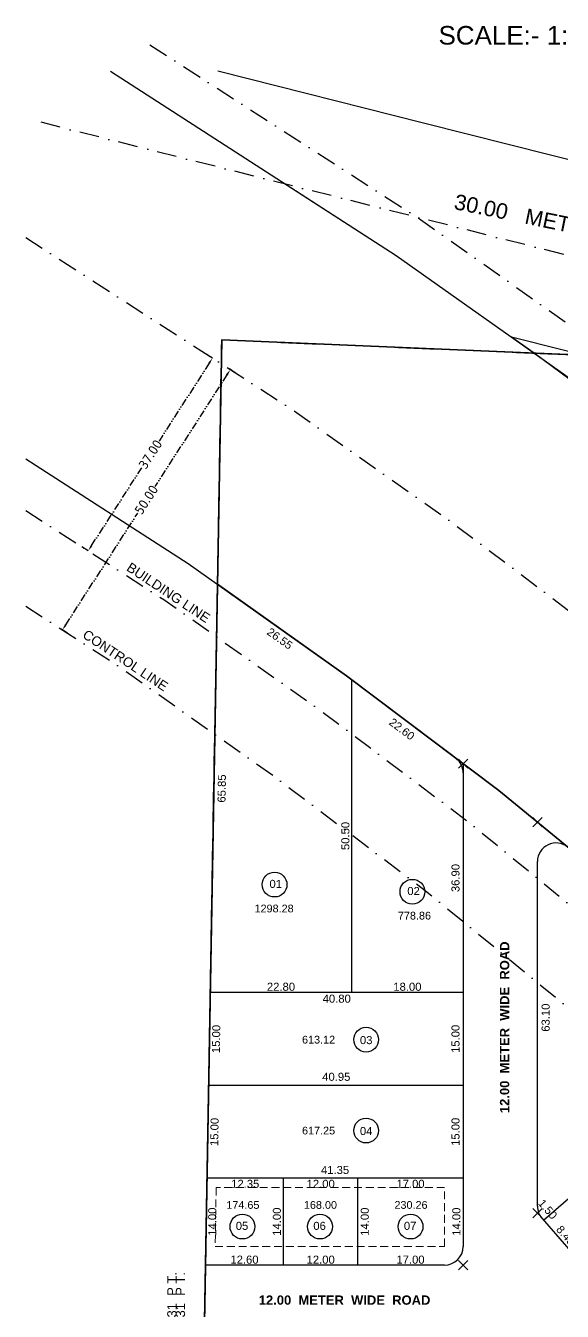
# Model space of a CAD drawing. Header units: millimetres. Extents: x 26213 to 35402, y -1028 to 2462.
# Drawn here: x 34929.5 to 35016.2, y 723.6 to 931.1 of the extents above; entities that cross this region are included whole.
import ezdxf
from ezdxf.enums import TextEntityAlignment as Align

# ---------------------------------------------------------------- set-up
doc = ezdxf.new("R2010")
doc.units = ezdxf.units.MM
doc.header["$PDMODE"] = 3
doc.header["$PDSIZE"] = 0.75
for name, pattern in [('1', [0]), ('ACAD_ISO12W100', [21, 12, -3, 0, -3, 0, -3]), ('DASHDOT2', [12.7, 6.35, -3.175, 0, -3.175]), ('DASHED', [19.05, 12.7, -6.35]), ('DASHED2', [9.525, 6.35, -3.175])]:
    doc.linetypes.add(name, pattern=pattern)
for name, color, linetype in [('adj. gat no', 76, 'Continuous'), ('AREA', 7, 'Continuous'), ('CENTER LINE', 225, 'Continuous'), ('Chamber', 7, '1'), ('DIMEMSION', 7, 'Continuous'), ('NUMBRING', 162, 'Continuous'), ('POINT', 190, 'Continuous'), ('ROAD', 7, 'Continuous'), ('SITE PLAN', 107, 'Continuous'), ('SOLID HATCH', 253, 'Continuous')]:
    doc.layers.add(name, color=color, linetype=linetype)
for name, color, linetype, lineweight in [('CIRCLE', 197, 'Continuous', 30), ('DIM', 7, 'Continuous', 25), ('LAYOUT PLAN', 7, 'Continuous', 25)]:
    doc.layers.add(name, color=color, linetype=linetype, lineweight=lineweight)
doc.styles.get("Standard").update_dxf_attribs({"font": 'arial.ttf'})
doc.styles.add('style1', font='tahoma.ttf')
doc.dimstyles.new('LAYOUT PLAN', dxfattribs={"dimtxt": 1.3, "dimasz": 1, "dimexe": 0.18, "dimexo": 0.0625, "dimgap": 0.09, "dimtad": 0, "dimrnd": 0.05, "dimzin": 0, "dimdsep": 46, "dimtxsty": 'Standard', "dimcen": 0, "dimse1": 1, "dimse2": 1, "dimsd1": 1, "dimsd2": 1, "dimadec": 0, "dimazin": 0, "dimtfac": 1, "dimtofl": 0, "dimtmove": 0, "dimatfit": 3, "dimfxl": 1, "dimtolj": 1, "dimtzin": 0, "dimarcsym": 0})
doc.dimstyles.new('n', dxfattribs={"dimtxt": 2.5, "dimasz": 0.18, "dimexe": 0.18, "dimexo": 0.0625, "dimgap": 0.09, "dimtad": 0, "dimzin": 0, "dimdsep": 46, "dimtxsty": 'style1', "dimcen": 0.09, "dimse1": 1, "dimse2": 1, "dimsd1": 1, "dimsd2": 1, "dimaunit": 1, "dimadec": 1, "dimazin": 0, "dimtfac": 1, "dimtofl": 0, "dimtmove": 0, "dimatfit": 3, "dimfxl": 1, "dimtolj": 1, "dimtzin": 0, "dimarcsym": 0})

# ---------------------------------------------------------------- blocks, each defined once
blk = doc.blocks.new('*D3385')
at = {"layer": 'Defpoints', "color": 0, "linetype": 'ACAD_ISO12W100', "ltscale": 0.1}
for p in [(34962.59, 875.62), (34963.43, 875.07), (34936.33, 833.06)]:
    blk.add_point(p, dxfattribs=at)
at = {"layer": 'DIM', "color": 0, "linetype": 'ACAD_ISO12W100', "lineweight": -2, "ltscale": 0.1}
for p, q in [((34963.38, 875.11), (34962.43, 875.72)), ((34962.04, 874.78), (34950.42, 856.75)), ((34936.02, 834.44), (34947.65, 852.47)), ((34936.27, 833.09), (34935.33, 833.7))]:
    blk.add_line(p, q, dxfattribs=at)
at = {"layer": 'DIM', "color": 0, "linetype": 'ACAD_ISO12W100', "ltscale": 0.1}
for points in [[(34961.9, 874.87), (34962.18, 874.69), (34962.59, 875.62)], [(34935.88, 834.53), (34936.16, 834.35), (34935.48, 833.6)]]:
    blk.add_solid(points, dxfattribs=at)
at = {"layer": 'DIM', "color": 0, "linetype": 'ACAD_ISO12W100', "ltscale": 0.1, "insert": (34949.03, 854.61), "char_height": 2.5, "attachment_point": 5, "rotation": 57.1736, "style": 'style1'}
blk.add_mtext('\\A1;{\\H0.6x;50.00}', dxfattribs=at)
blk = doc.blocks.new('*D3386')
at = {"layer": 'Defpoints', "color": 0, "linetype": 'ACAD_ISO12W100', "ltscale": 0.1}
for p in [(34958.63, 878.17), (34959.71, 877.48), (34938.57, 847.08)]:
    blk.add_point(p, dxfattribs=at)
at = {"layer": 'DIM', "color": 0, "linetype": 'ACAD_ISO12W100', "lineweight": -2, "ltscale": 0.1}
for p, q in [((34958.68, 878.14), (34959.86, 877.38)), ((34959.16, 876.64), (34951.07, 864.08)), ((34940.19, 847.22), (34948.29, 859.78)), ((34938.62, 847.05), (34939.8, 846.29))]:
    blk.add_line(p, q, dxfattribs=at)
at = {"layer": 'DIM', "color": 0, "linetype": 'ACAD_ISO12W100', "ltscale": 0.1}
for points in [[(34959.02, 876.73), (34959.3, 876.55), (34959.71, 877.48)], [(34940.05, 847.31), (34940.33, 847.13), (34939.65, 846.38)]]:
    blk.add_solid(points, dxfattribs=at)
at = {"layer": 'DIM', "color": 0, "linetype": 'ACAD_ISO12W100', "ltscale": 0.1, "insert": (34949.68, 861.93), "char_height": 2.5, "attachment_point": 5, "rotation": 57.1736, "style": 'style1'}
blk.add_mtext('\\A1;{\\H0.6x;37.00}', dxfattribs=at)
blk = doc.blocks.new('*D3825')
at = {"layer": 'Defpoints', "color": 0, "ltscale": 2}
for p in [(35013.96, 739.06), (35013.14, 738.35), (35018.68, 731.97)]:
    blk.add_point(p, dxfattribs=at)
at = {"layer": 'DIMEMSION', "color": 0, "ltscale": 2, "insert": (35016.73, 735.88), "char_height": 1.3, "attachment_point": 5, "rotation": 310.9759}
blk.add_mtext('\\A1;8.45', dxfattribs=at)
blk = doc.blocks.new('*D3826')
at = {"layer": 'Defpoints', "color": 0, "ltscale": 2}
for p in [(35012.17, 739.47), (35012.99, 740.18), (35013.14, 738.35)]:
    blk.add_point(p, dxfattribs=at)
at = {"layer": 'DIMEMSION', "color": 0, "ltscale": 2, "insert": (35013.82, 740.11), "char_height": 1.3, "attachment_point": 5, "rotation": 310.9759}
blk.add_mtext('\\A1;1.50', dxfattribs=at)
blk = doc.blocks.new('*D3827')
at = {"layer": 'Defpoints', "color": 0, "ltscale": 2}
for p in [(35025.37, 748.97), (35026.05, 748.18), (35013.14, 738.35)]:
    blk.add_point(p, dxfattribs=at)
at = {"layer": 'DIMEMSION', "color": 0, "ltscale": 2, "insert": (35019.94, 742.87), "char_height": 1.3, "attachment_point": 5, "rotation": 40.9759}
blk.add_mtext('\\A1;16.20', dxfattribs=at)
blk = doc.blocks.new('*D3388')
at = {"layer": 'Defpoints', "color": 0, "ltscale": 2}
for p in [(35012.17, 802.59), (35013.49, 802.59), (35012.17, 739.47)]:
    blk.add_point(p, dxfattribs=at)
at = {"layer": 'DIMEMSION', "color": 0, "ltscale": 2, "insert": (35013.49, 771.03), "char_height": 1.3, "attachment_point": 5, "rotation": 90}
blk.add_mtext('\\A1;63.10', dxfattribs=at)
blk = doc.blocks.new('*D3828')
at = {"layer": 'Defpoints', "color": 0, "ltscale": 2}
for p in [(35012.15, 802.57), (35049.78, 770.17), (35049.22, 769.52)]:
    blk.add_point(p, dxfattribs=at)
at = {"layer": 'DIMEMSION', "color": 0, "ltscale": 2, "insert": (35030.41, 785.72), "char_height": 1.3, "attachment_point": 5, "rotation": 319.2678}
blk.add_mtext('\\A1;49.65', dxfattribs=at)
blk = doc.blocks.new('*D3831')
at = {"layer": 'Defpoints', "color": 0, "ltscale": 2}
for p in [(35000.17, 745.11), (34999.08, 731.11), (35000.17, 731.11)]:
    blk.add_point(p, dxfattribs=at)
at = {"layer": 'DIMEMSION', "color": 0, "ltscale": 2, "insert": (34999.08, 738.11), "char_height": 1.3, "attachment_point": 5, "rotation": 90}
blk.add_mtext('\\A1;14.00', dxfattribs=at)
blk = doc.blocks.new('*D3832')
at = {"layer": 'Defpoints', "color": 0, "ltscale": 2}
for p in [(34983.17, 731.97), (34983.17, 731.11), (35000.17, 731.11)]:
    blk.add_point(p, dxfattribs=at)
at = {"layer": 'DIMEMSION', "color": 0, "ltscale": 2, "insert": (34991.67, 731.97), "char_height": 1.3, "attachment_point": 5}
blk.add_mtext('\\A1;17.00', dxfattribs=at)
blk = doc.blocks.new('*D3833')
at = {"layer": 'Defpoints', "color": 0, "ltscale": 2}
for p in [(34971.17, 731.97), (34971.17, 731.11), (34983.17, 731.11)]:
    blk.add_point(p, dxfattribs=at)
at = {"layer": 'DIMEMSION', "color": 0, "ltscale": 2, "insert": (34977.17, 731.97), "char_height": 1.3, "attachment_point": 5}
blk.add_mtext('\\A1;12.00', dxfattribs=at)
blk = doc.blocks.new('*D3834')
at = {"layer": 'Defpoints', "color": 0, "ltscale": 2}
for p in [(34958.58, 731.97), (34958.58, 731.11), (34971.17, 731.11)]:
    blk.add_point(p, dxfattribs=at)
at = {"layer": 'DIMEMSION', "color": 0, "ltscale": 2, "insert": (34964.87, 731.97), "char_height": 1.3, "attachment_point": 5}
blk.add_mtext('\\A1;12.60', dxfattribs=at)
blk = doc.blocks.new('*D3835')
at = {"layer": 'Defpoints', "color": 0, "ltscale": 2}
for p in [(34958.82, 745.11), (34958.82, 731.11), (34959.67, 731.11)]:
    blk.add_point(p, dxfattribs=at)
at = {"layer": 'DIMEMSION', "color": 0, "ltscale": 2, "insert": (34959.67, 738.11), "char_height": 1.3, "attachment_point": 5, "rotation": 90}
blk.add_mtext('\\A1;14.00', dxfattribs=at)
blk = doc.blocks.new('*D3836')
at = {"layer": 'Defpoints', "color": 0, "ltscale": 2}
for p in [(34958.82, 745.11), (34971.17, 745.11), (34971.17, 744.21)]:
    blk.add_point(p, dxfattribs=at)
at = {"layer": 'DIMEMSION', "color": 0, "ltscale": 2, "insert": (34964.99, 744.21), "char_height": 1.3, "attachment_point": 5}
blk.add_mtext('\\A1;12.35', dxfattribs=at)
blk = doc.blocks.new('*D3837')
at = {"layer": 'Defpoints', "color": 0, "ltscale": 2}
for p in [(34971.17, 745.11), (34983.17, 745.11), (34983.17, 744.21)]:
    blk.add_point(p, dxfattribs=at)
at = {"layer": 'DIMEMSION', "color": 0, "ltscale": 2, "insert": (34977.17, 744.21), "char_height": 1.3, "attachment_point": 5}
blk.add_mtext('\\A1;12.00', dxfattribs=at)
blk = doc.blocks.new('*D3838')
at = {"layer": 'Defpoints', "color": 0, "ltscale": 2}
for p in [(34983.17, 745.11), (35000.17, 745.11), (35000.17, 744.21)]:
    blk.add_point(p, dxfattribs=at)
at = {"layer": 'DIMEMSION', "color": 0, "ltscale": 2, "insert": (34991.67, 744.21), "char_height": 1.3, "attachment_point": 5}
blk.add_mtext('\\A1;17.00', dxfattribs=at)
blk = doc.blocks.new('*D3839')
at = {"layer": 'Defpoints', "color": 0, "ltscale": 2}
for p in [(34983.17, 745.11), (34983.17, 731.11), (34984.29, 731.11)]:
    blk.add_point(p, dxfattribs=at)
at = {"layer": 'DIMEMSION', "color": 0, "ltscale": 2, "insert": (34984.29, 738.11), "char_height": 1.3, "attachment_point": 5, "rotation": 90}
blk.add_mtext('\\A1;14.00', dxfattribs=at)
blk = doc.blocks.new('*D3840')
at = {"layer": 'Defpoints', "color": 0, "ltscale": 2}
for p in [(34971.17, 745.11), (34970.1, 731.11), (34971.17, 731.11)]:
    blk.add_point(p, dxfattribs=at)
at = {"layer": 'DIMEMSION', "color": 0, "ltscale": 2, "insert": (34970.1, 738.11), "char_height": 1.3, "attachment_point": 5, "rotation": 90}
blk.add_mtext('\\A1;14.00', dxfattribs=at)
blk = doc.blocks.new('*D3841')
at = {"layer": 'Defpoints', "color": 0, "ltscale": 2}
for p in [(34998.94, 760.11), (35000.17, 760.11), (35000.17, 745.11)]:
    blk.add_point(p, dxfattribs=at)
at = {"layer": 'DIMEMSION', "color": 0, "ltscale": 2, "insert": (34998.94, 752.61), "char_height": 1.3, "attachment_point": 5, "rotation": 90}
blk.add_mtext('\\A1;15.00', dxfattribs=at)
blk = doc.blocks.new('*D3842')
at = {"layer": 'Defpoints', "color": 0, "ltscale": 2}
for p in [(34998.94, 775.11), (35000.17, 775.11), (35000.17, 760.11)]:
    blk.add_point(p, dxfattribs=at)
at = {"layer": 'DIMEMSION', "color": 0, "ltscale": 2, "insert": (34998.94, 767.61), "char_height": 1.3, "attachment_point": 5, "rotation": 90}
blk.add_mtext('\\A1;15.00', dxfattribs=at)
blk = doc.blocks.new('*D3843')
at = {"layer": 'Defpoints', "color": 0, "ltscale": 2}
for p in [(34998.94, 812.02), (35000.16, 812.02), (35000.17, 775.11)]:
    blk.add_point(p, dxfattribs=at)
at = {"layer": 'DIMEMSION', "color": 0, "ltscale": 2, "insert": (34998.94, 793.56), "char_height": 1.3, "attachment_point": 5, "rotation": 90}
blk.add_mtext('\\A1;36.90', dxfattribs=at)
blk = doc.blocks.new('*D3844')
at = {"layer": 'Defpoints', "color": 0, "ltscale": 2}
for p in [(35000.17, 761.48), (34959.21, 760.11), (35000.17, 760.11)]:
    blk.add_point(p, dxfattribs=at)
at = {"layer": 'DIMEMSION', "color": 0, "ltscale": 2, "insert": (34979.69, 761.48), "char_height": 1.3, "attachment_point": 5}
blk.add_mtext('\\A1;40.95', dxfattribs=at)
blk = doc.blocks.new('*D3845')
at = {"layer": 'Defpoints', "color": 0, "ltscale": 2}
for p in [(34959.35, 775.11), (35000.17, 775.11), (35000.17, 774.09)]:
    blk.add_point(p, dxfattribs=at)
at = {"layer": 'DIMEMSION', "color": 0, "ltscale": 2, "insert": (34979.76, 774.09), "char_height": 1.3, "attachment_point": 5}
blk.add_mtext('\\A1;40.80', dxfattribs=at)
blk = doc.blocks.new('*D3846')
at = {"layer": 'Defpoints', "color": 0, "ltscale": 2}
for p in [(34982.17, 776.01), (34982.17, 775.11), (35000.17, 775.11)]:
    blk.add_point(p, dxfattribs=at)
at = {"layer": 'DIMEMSION', "color": 0, "ltscale": 2, "insert": (34991.17, 776.01), "char_height": 1.3, "attachment_point": 5}
blk.add_mtext('\\A1;18.00', dxfattribs=at)
blk = doc.blocks.new('*D3847')
at = {"layer": 'Defpoints', "color": 0, "ltscale": 2}
for p in [(34959.35, 776.01), (34959.35, 775.11), (34982.17, 775.11)]:
    blk.add_point(p, dxfattribs=at)
at = {"layer": 'DIMEMSION', "color": 0, "ltscale": 2, "insert": (34970.76, 776.01), "char_height": 1.3, "attachment_point": 5}
blk.add_mtext('\\A1;22.80', dxfattribs=at)
blk = doc.blocks.new('*D3848')
at = {"layer": 'Defpoints', "color": 0, "ltscale": 2}
for p in [(34981.16, 825.59), (34982.17, 825.59), (34982.17, 775.11)]:
    blk.add_point(p, dxfattribs=at)
at = {"layer": 'DIMEMSION', "color": 0, "ltscale": 2, "insert": (34981.16, 800.35), "char_height": 1.3, "attachment_point": 5, "rotation": 90}
blk.add_mtext('\\A1;50.50', dxfattribs=at)
blk = doc.blocks.new('*D3849')
at = {"layer": 'Defpoints', "color": 0, "ltscale": 2}
for p in [(34960.5, 840.96), (34961.78, 840.94), (34959.35, 775.11)]:
    blk.add_point(p, dxfattribs=at)
at = {"layer": 'DIMEMSION', "color": 0, "ltscale": 2, "insert": (34961.2, 808.01), "char_height": 1.3, "attachment_point": 5, "rotation": 88.9944}
blk.add_mtext('\\A1;65.85', dxfattribs=at)
blk = doc.blocks.new('*D3850')
at = {"layer": 'Defpoints', "color": 0, "ltscale": 2}
for p in [(34960.5, 840.96), (34981.4, 824.51), (34982.17, 825.59)]:
    blk.add_point(p, dxfattribs=at)
at = {"layer": 'DIMEMSION', "color": 0, "ltscale": 2, "insert": (34970.57, 832.2), "char_height": 1.3, "attachment_point": 5, "rotation": 324.643}
blk.add_mtext('\\A1;26.55', dxfattribs=at)
blk = doc.blocks.new('*D3851')
at = {"layer": 'Defpoints', "color": 0, "ltscale": 2}
for p in [(34982.17, 825.59), (35000.2, 811.99), (34999.3, 810.79)]:
    blk.add_point(p, dxfattribs=at)
at = {"layer": 'DIMEMSION', "color": 0, "ltscale": 2, "insert": (34990.28, 817.59), "char_height": 1.3, "attachment_point": 5, "rotation": 322.9804}
blk.add_mtext('\\A1;22.60', dxfattribs=at)
blk = doc.blocks.new('*D3852')
at = {"layer": 'Defpoints', "color": 0, "ltscale": 2}
for p in [(34959.08, 760.11), (34960.15, 760.09), (34958.82, 745.11)]:
    blk.add_point(p, dxfattribs=at)
at = {"layer": 'DIMEMSION', "color": 0, "ltscale": 2, "insert": (34960.02, 752.59), "char_height": 1.3, "attachment_point": 5, "rotation": 88.9944}
blk.add_mtext('\\A1;15.00', dxfattribs=at)
blk = doc.blocks.new('*D3853')
at = {"layer": 'Defpoints', "color": 0, "ltscale": 2}
for p in [(34959.35, 775.11), (34960.42, 775.09), (34959.08, 760.11)]:
    blk.add_point(p, dxfattribs=at)
at = {"layer": 'DIMEMSION', "color": 0, "ltscale": 2, "insert": (34960.29, 767.59), "char_height": 1.3, "attachment_point": 5, "rotation": 88.9944}
blk.add_mtext('\\A1;15.00', dxfattribs=at)
blk = doc.blocks.new('*D3854')
at = {"layer": 'Defpoints', "color": 0, "ltscale": 2}
for p in [(34958.82, 745.11), (35000.17, 746.44), (35000.17, 745.11)]:
    blk.add_point(p, dxfattribs=at)
at = {"layer": 'DIMEMSION', "color": 0, "ltscale": 2, "insert": (34979.49, 746.44), "char_height": 1.3, "attachment_point": 5}
blk.add_mtext('\\A1;41.35', dxfattribs=at)
blk = doc.blocks.new('*D3859')
at = {"layer": 'Defpoints', "color": 0, "ltscale": 2}
for p in [(35048.66, 771.46), (35049.78, 770.17), (35013.14, 738.35)]:
    blk.add_point(p, dxfattribs=at)
at = {"layer": 'DIMEMSION', "color": 0, "ltscale": 2, "insert": (35030.34, 755.55), "char_height": 1.3, "attachment_point": 5, "rotation": 40.9759}
blk.add_mtext('\\A1;48.55', dxfattribs=at)

msp = doc.modelspace()

# ---------------------------------------------------------------- linework, layer by layer
at = {"color": 1, "lineweight": 35}
for points in [[(35178.167, 404.589), (35181.38, 290.065), (35181.38, 290.065), (34953.574, 285.764), (34953.574, 567.995), (34956.321, 602.668), (34961.196, 880.404), (35152.829, 872.299), (35165.087, 701.488), (35174.34, 542.335), (35174.387, 542.333), (35178.167, 404.589)], [(35060.252, 684.101), (35060.252, 684.101), (35072.483, 694.724), (35047.073, 723.98), (35073.542, 746.97), (35051.681, 768.47), (35029.209, 788.595), (35005.929, 807.673), (34981.342, 826.215), (34960.503, 840.963), (34959.33, 774.106), (34958.891, 749.106), (34958.575, 731.106), (34958.364, 719.106), (34957.387, 663.432), (34956.843, 632.442), (34956.606, 618.92), (34956.321, 602.668), (34953.574, 567.995), (34953.574, 539.335), (34953.574, 484.486)], [(35060.252, 684.101), (35060.252, 684.101), (35072.483, 694.724), (35047.073, 723.98), (35073.542, 746.97), (35051.681, 768.47), (35029.209, 788.595), (35005.929, 807.673), (34981.342, 826.215), (34960.503, 840.963), (34959.33, 774.106), (34958.891, 749.106), (34958.575, 731.106), (34958.364, 719.106), (34957.387, 663.432), (34956.843, 632.442), (34956.606, 618.92), (34956.321, 602.668), (34953.574, 567.995), (34953.574, 539.335), (34953.574, 484.486)]]:
    msp.add_lwpolyline(points, dxfattribs=at)
at = {"ltscale": 2, "flags": 128}
msp.add_lwpolyline([(34929.547, 861.23), (34955.77, 844.314), (34981.342, 826.215), (34998.973, 812.919, -0.0044812), (34999.016, 812.886, -0.0044812)], format="xyb", dxfattribs=at)
msp.add_lwpolyline([(34929.547, 861.23), (34955.77, 844.314), (34981.342, 826.215), (34998.973, 812.919, -0.0044812), (34999.016, 812.886, -0.0044812)], format="xyb", dxfattribs=at)
msp.add_lwpolyline([(34929.547, 861.23), (34955.77, 844.314), (34981.342, 826.215), (34998.973, 812.919, -0.0044812), (34999.016, 812.886, -0.0044812)], format="xyb", dxfattribs=at)
at = {"ltscale": 2}
msp.add_lwpolyline([(34958.856, 747.106), (34958.575, 731.106)], dxfattribs=at)
at = {"layer": 'CENTER LINE', "color": 5, "linetype": 'DASHDOT2', "ltscale": 0.5, "flags": 128}
for points in [[(34949.604, 928.023), (34993.301, 899.834), (35020.874, 880.318), (35047.35, 860.353), (35072.814, 839.485), (35097.545, 817.336), (35129.258, 786.147), (35158.923, 753.699), (35180.658, 727.736), (35194.28, 710.272), (35196.036, 707.825)], [(35188.411, 875.919), (35153.49, 874.91), (35126.206, 875.036), (35105.974, 875.129), (35083.656, 877.914), (35045.324, 886.906), (34990.072, 900.858), (34931.405, 915.673)], [(35188.411, 875.919), (35153.49, 874.91), (35126.206, 875.036), (35105.974, 875.129), (35083.656, 877.914), (35045.324, 886.906), (34990.072, 900.858), (34931.405, 915.673)], [(34929.547, 896.931), (34972.575, 869.174), (34999.043, 850.44), (35024.476, 831.261), (35048.734, 811.382), (35072.217, 790.35), (35102.613, 760.456), (35131.071, 729.328), (35151.877, 704.476), (35164.649, 688.101), (35165.973, 686.256)], [(34929.547, 896.931), (34972.575, 869.174), (34999.043, 850.44), (35024.476, 831.261), (35048.734, 811.382), (35072.217, 790.35), (35102.613, 760.456), (35131.071, 729.328), (35151.877, 704.476), (35164.649, 688.101), (35165.973, 686.256)]]:
    msp.add_lwpolyline(points, dxfattribs=at)
at = {"layer": 'CENTER LINE', "linetype": 'DASHDOT2', "ltscale": 0.5, "flags": 128}
for points in [[(35188.411, 875.919), (35153.49, 874.91), (35126.206, 875.036), (35105.974, 875.129), (35083.656, 877.914), (35045.324, 886.906), (34990.072, 900.858), (34931.405, 915.673)], [(34929.547, 837.43), (34944.566, 827.741), (34969.541, 810.064), (34993.565, 791.948), (35016.193, 773.404), (35037.99, 753.883), (35066.607, 725.739), (35093.433, 696.396), (35112.983, 673.043), (35124.607, 658.14), (35141.633, 634.408), (35171.615, 589.211)], [(34929.547, 837.43), (34944.566, 827.741), (34969.541, 810.064), (34993.565, 791.948), (35016.193, 773.404), (35037.99, 753.883), (35066.607, 725.739), (35093.433, 696.396), (35110.926, 675.501)]]:
    msp.add_lwpolyline(points, dxfattribs=at)
at = {"layer": 'CENTER LINE', "color": 1, "linetype": 'DASHDOT2', "ltscale": 0.5, "flags": 128}
for points in [[(34929.547, 852.9), (34951.849, 838.513), (34977.212, 820.562), (35001.602, 802.17), (35024.653, 783.278), (35046.889, 763.364), (35075.968, 734.765), (35103.219, 704.958), (35123.096, 681.216), (35135.018, 665.93), (35152.335, 641.793), (35170.116, 614.987)], [(34929.547, 852.9), (34951.849, 838.513), (34977.212, 820.562), (35001.602, 802.17), (35024.653, 783.278), (35046.889, 763.364), (35075.968, 734.765), (35103.219, 704.958), (35121.077, 683.627)]]:
    msp.add_lwpolyline(points, dxfattribs=at)
at = {"layer": 'Chamber', "linetype": 'DASHED2'}
for p, q in [((34956.321, 602.668), (34961.196, 880.404)), ((34961.196, 880.404), (35152.829, 872.299))]:
    msp.add_line(p, q, dxfattribs=at)
at = {"layer": 'CIRCLE'}
for centre in [(34969.719, 792.502), (34991.975, 791.349), (34984.509, 767.481), (34984.509, 752.809), (34964.533, 737.314), (34977.055, 737.314), (34991.674, 737.314)]:
    msp.add_circle(centre, 2, dxfattribs=at)
at = {"layer": 'DIMEMSION', "lineweight": 25}
msp.add_arc((35015.167, 796.224), 3, 50.66474, 180, dxfattribs=at)
at = {"layer": 'LAYOUT PLAN', "lineweight": 25}
for p, q in [((34956.321, 602.668), (34961.196, 880.404)), ((34956.321, 602.668), (34961.196, 880.404)), ((34961.196, 880.404), (35152.829, 872.299)), ((34961.196, 880.404), (35152.829, 872.299)), ((35019.588, 877.934), (35011.652, 878.27)), ((35011.652, 878.27), (35016.744, 874.666)), ((35019.588, 877.934), (35011.652, 878.27)), ((35011.652, 878.27), (35016.744, 874.666)), ((35019.588, 877.934), (35011.652, 878.27)), ((35011.652, 878.27), (35016.744, 874.666)), ((34982.167, 825.593), (34982.167, 775.106)), ((35000.167, 812.019), (35000.167, 734.106)), ((35012.167, 740.584), (35012.167, 796.224)), ((35000.167, 775.106), (34959.347, 775.106)), ((35013.137, 738.347), (35049.779, 770.173)), ((35000.167, 760.106), (34959.084, 760.106)), ((35000.167, 745.106), (34958.821, 745.106)), ((34971.167, 731.106), (34971.167, 745.106)), ((34983.167, 731.106), (34983.167, 745.106)), ((34997.167, 731.106), (34958.575, 731.106))]:
    msp.add_line(p, q, dxfattribs=at)
at = {"layer": 'LAYOUT PLAN'}
msp.add_line((35012.902, 738.617), (35060.252, 684.101), dxfattribs=at)
at = {"layer": 'LAYOUT PLAN', "lineweight": 25, "flags": 128}
for points in [[(34943.26, 923.785), (34989.379, 894.034), (35016.744, 874.666), (35043.023, 854.849), (35068.258, 834.168), (35092.753, 812.23), (35124.217, 781.287), (35153.654, 749.088), (35175.213, 723.336), (35188.674, 706.077)], [(34943.26, 923.785), (34989.379, 894.034), (35016.744, 874.666), (35043.023, 854.849), (35068.258, 834.168), (35092.753, 812.23), (35124.217, 781.287), (35153.654, 749.088), (35162.423, 738.614)], [(34943.26, 923.785), (34989.379, 894.034), (35016.744, 874.666), (35043.023, 854.849), (35068.258, 834.168), (35092.753, 812.23), (35124.217, 781.287), (35153.654, 749.088), (35162.423, 738.614)], [(35188.411, 889.749), (35126.275, 890.036), (35106.94, 890.125), (35086.305, 892.7), (35048.874, 901.48), (34993.745, 915.402), (34960.545, 923.785)], [(34971.431, 905.612), (34989.379, 894.034), (35016.744, 874.666), (35043.023, 854.849), (35068.258, 834.168), (35092.753, 812.23), (35124.217, 781.287), (35153.654, 749.088), (35162.423, 738.614)], [(34971.431, 905.612), (34989.379, 894.034), (35016.744, 874.666), (35043.023, 854.849), (35068.258, 834.168), (35092.753, 812.23), (35124.217, 781.287), (35153.654, 749.088), (35162.423, 738.614)], [(34971.431, 905.612), (34989.379, 894.034), (35016.744, 874.666), (35043.023, 854.849), (35068.258, 834.168), (35092.753, 812.23), (35124.217, 781.287), (35153.654, 749.088), (35162.423, 738.614)], [(35182.999, 860.936), (35153.718, 859.909), (35126.137, 860.036), (35105.007, 860.134), (35081.007, 863.128), (35041.775, 872.331), (35007.988, 880.863)], [(35182.999, 860.936), (35153.718, 859.909), (35126.137, 860.036), (35105.007, 860.134), (35081.007, 863.128), (35041.775, 872.331), (35007.988, 880.863)], [(35182.999, 860.936), (35153.718, 859.909), (35126.137, 860.036), (35105.007, 860.134), (35081.007, 863.128), (35041.775, 872.331), (35007.988, 880.863)]]:
    msp.add_lwpolyline(points, dxfattribs=at)
at = {"layer": 'LAYOUT PLAN', "lineweight": 30, "flags": 128}
for points in [[(35188.411, 889.749), (35126.275, 890.036), (35106.94, 890.125), (35086.305, 892.7), (35048.874, 901.48), (34993.745, 915.402), (34960.545, 923.785)], [(35188.411, 889.749), (35126.275, 890.036), (35106.94, 890.125), (35086.305, 892.7), (35048.874, 901.48), (34993.745, 915.402), (34960.545, 923.785)], [(35182.999, 860.936), (35153.718, 859.909), (35126.137, 860.036), (35105.007, 860.134), (35081.007, 863.128), (35041.775, 872.331), (35007.988, 880.863)], [(35011.652, 878.27), (35047.263, 876.763), (35081.304, 875.324), (35117.444, 873.795), (35152.829, 872.299), (35154.65, 846.922), (35158.471, 793.683), (35162.423, 738.614), (35138.935, 765.187), (35124.217, 781.287), (35108.485, 796.759), (35092.753, 812.23), (35080.506, 823.199), (35055.641, 844.509), (35043.023, 854.849), (35029.883, 864.757), (35011.652, 878.27), (35007.988, 880.863)], [(35182.999, 860.936), (35153.718, 859.909), (35126.137, 860.036), (35105.007, 860.134), (35081.007, 863.128), (35041.775, 872.331), (35007.988, 880.863)], [(35182.999, 860.936), (35153.718, 859.909), (35126.137, 860.036), (35105.007, 860.134), (35081.007, 863.128), (35041.775, 872.331), (35007.988, 880.863)], [(35182.999, 860.936), (35153.718, 859.909), (35126.137, 860.036), (35105.007, 860.134), (35081.007, 863.128), (35041.775, 872.331), (35007.988, 880.863)], [(35182.999, 860.936), (35153.718, 859.909), (35126.137, 860.036), (35105.007, 860.134), (35081.007, 863.128), (35041.775, 872.331), (35007.988, 880.863)]]:
    msp.add_lwpolyline(points, dxfattribs=at)
at = {"layer": 'LAYOUT PLAN', "lineweight": 25}
for centre, radius, start, end in [((34997.165, 810.523), 3.002, 0.0074, 51.9267), ((35015.167, 740.584), 3, 180, 220.97595), ((34997.167, 734.106), 3, 270, 0)]:
    msp.add_arc(centre, radius, start, end, dxfattribs=at)
at = {"layer": 'POINT'}
for p in [(35000.167, 812.019), (35012.167, 802.588), (35000.167, 731.106)]:
    msp.add_point(p, dxfattribs=at)
at = {"layer": 'POINT', "ltscale": 2}
msp.add_point((35012.167, 739.467), dxfattribs=at)
at = {"layer": 'SOLID HATCH', "color": 9, "linetype": 'DASHED', "lineweight": 15, "ltscale": 0.1, "true_color": 0xc7c8ca}
msp.add_lwpolyline([(34960.128, 734.106), (34997.167, 734.106), (34997.167, 743.606), (34960.295, 743.606), (34960.128, 734.106)], close=True, dxfattribs=at)

# ---------------------------------------------------------------- texts
at = {"layer": 'adj. gat no', "color": 7, "insert": (34953.159, 686.725), "char_height": 1.5, "width": 60.37153, "attachment_point": 4, "rotation": 90}
msp.add_mtext('\\pi17.293;ADJ. SURVEY NO. 31  P T.', dxfattribs=at)
at = {"layer": 'adj. gat no', "insert": (34954.538, 686.725), "char_height": 1.5, "width": 60.37153, "attachment_point": 4, "rotation": 90}
msp.add_mtext('\\pi17.293;ADJ. SURVEY NO. 31  P T.', dxfattribs=at)
at = {"layer": 'AREA'}
for s, p in [('1298.28', (34969.646, 788.645)), ('778.86', (34992.309, 787.493)), ('613.12', (34976.828, 767.481)), ('617.25', (34976.828, 752.809)), ('174.65', (34964.609, 740.805)), ('168.00', (34977.132, 740.805)), ('230.26', (34991.751, 740.805))]:
    msp.add_text(s, height=1.25, dxfattribs=at).set_placement(p, align=Align.MIDDLE_CENTER)
at = {"layer": 'CENTER LINE', "color": 7, "linetype": 'DASHDOT2', "ltscale": 0.5}
for s, p in [('BUILDING LINE', (34952.595, 839.62)), ('CONTROL LINE', (34945.648, 828.693))]:
    msp.add_text(s, height=1.545, rotation=326.33731, dxfattribs=at).set_placement(p, align=Align.MIDDLE_CENTER)
at = {"layer": 'NUMBRING', "color": 7}
for s, p in [('01', (34969.911, 792.621)), ('02', (34992.167, 791.468)), ('03', (34984.517, 767.409)), ('04', (34984.517, 752.737)), ('05', (34964.469, 737.433)), ('06', (34976.992, 737.433)), ('07', (34991.611, 737.433))]:
    msp.add_text(s, height=1.3, dxfattribs=at).set_placement(p, align=Align.MIDDLE_CENTER)
at = {"layer": 'ROAD', "attachment_point": 4}
for s, insert, char_height, width, rotation in [('\\pi6.6611;30.00   METER   WIDE  OLD  DHULE  TO  AURANGABAD  ROAD', (34992.278, 904.084), 2.5, 117.00905, 348.42846), ('\\pi19.399;{\\fArial|b1|i0|c0|p34;12.00  METER  WIDE  ROAD}', (35006.869, 736.225), 1.5, 66.2391, 90)]:
    msp.add_mtext(s, dxfattribs=dict(at, insert=insert, char_height=char_height, width=width, rotation=rotation))
at = {"layer": 'ROAD', "ltscale": 2, "insert": (34960.774, 725.442), "char_height": 1.5, "width": 40.23852, "attachment_point": 4}
msp.add_mtext('\\pi6.3983;{\\fArial|b1|i0|c0|p34;12.00  METER  WIDE  ROAD}', dxfattribs=at)
at = {"layer": 'SITE PLAN', "color": 7, "insert": (35012.496, 929.542), "char_height": 4, "attachment_point": 5}
msp.add_mtext('{\\H0.75x;SCALE:- 1:10000}^I', dxfattribs=at)

# ---------------------------------------------------------------- dimensions: what is measured, and where the dimension line sits
at = {"layer": 'DIM', "color": 7, "linetype": 'ACAD_ISO12W100', "ltscale": 0.1}
for p1, p2, distance, picture, middle in [((34938.568, 847.081), (34958.626, 878.172), -1.285, '*D3386', (34949.677, 861.93)), ((34936.327, 833.056), (34963.431, 875.072), 1.006, '*D3385', (34949.033, 854.61))]:
    dim = msp.add_aligned_dim(p1=p1, p2=p2, distance=distance, text='{\\H0.6x;<>}', dimstyle='n', override={"dimasz": 1, "dimse1": 0, "dimse2": 0, "dimsd1": 0, "dimsd2": 0}, dxfattribs=at)
    dim.commit()
    dim.dimension.update_dxf_attribs({"geometry": picture, "text_midpoint": middle})
at = {"layer": 'DIMEMSION', "ltscale": 2}
for p1, p2, distance, picture, middle in [((34959.347, 775.106), (34960.503, 840.963), -1.274, '*D3849', (34961.2, 808.012)), ((34960.503, 840.963), (34982.167, 825.593), -1.324, '*D3850', (34970.569, 832.199)), ((34982.167, 775.106), (34982.167, 825.593), 1.01, '*D3848', (34981.157, 800.349)), ((34982.167, 825.593), (35000.204, 811.991), -1.504, '*D3851', (34990.28, 817.591)), ((35012.153, 802.573), (35049.779, 770.173), -0.855, '*D3828', (35030.408, 785.725)), ((35012.167, 739.467), (35012.167, 802.588), -1.327, '*D3388', (35013.494, 771.028)), ((35000.167, 775.106), (34982.167, 775.106), -0.907, '*D3846', (34991.167, 776.013)), ((34959.084, 760.106), (34959.347, 775.106), -1.078, '*D3853', (34960.293, 767.587)), ((34959.347, 775.106), (35000.167, 775.106), -1.017, '*D3845', (34979.757, 774.089)), ((35013.137, 738.347), (35049.779, 770.173), 1.703, '*D3859', (35030.342, 755.545)), ((34958.821, 745.106), (34959.084, 760.106), -1.067, '*D3852', (34960.019, 752.587)), ((35013.137, 738.347), (35025.368, 748.97), -1.045, '*D3827', (35019.938, 742.869)), ((34958.821, 745.106), (35000.167, 745.106), 1.337, '*D3854', (34979.494, 746.443)), ((34958.821, 745.106), (34958.821, 731.106), 0.851, '*D3835', (34959.672, 738.106)), ((34958.821, 745.106), (34971.167, 745.106), -0.894, '*D3836', (34964.994, 744.212))]:
    dim = msp.add_aligned_dim(p1=p1, p2=p2, distance=distance, dimstyle='LAYOUT PLAN', override={"dimfxl": 0.1, "dimfxlon": 1}, dxfattribs=at)
    dim.commit()
    dim.dimension.update_dxf_attribs({"geometry": picture, "text_midpoint": middle})
for base, p1, p2, angle, override, picture, middle in [((34998.938, 812.022), (35000.167, 775.106), (35000.163, 812.022), 90, {"dimtmove": 1, "dimfxl": 0.1, "dimfxlon": 1}, '*D3843', (34998.938, 793.564)), ((34998.938, 775.106), (35000.167, 760.106), (35000.167, 775.106), 90, {"dimtmove": 1, "dimfxl": 0.1, "dimfxlon": 1}, '*D3842', (34998.938, 767.606)), ((34998.938, 760.106), (35000.167, 745.106), (35000.167, 760.106), 90, {"dimfxl": 0.1, "dimfxlon": 1}, '*D3841', (34998.938, 752.606)), ((34970.103, 731.106), (34971.167, 745.106), (34971.167, 731.106), 90, {"dimfxl": 0.1, "dimfxlon": 1}, '*D3840', (34970.103, 738.106)), ((34983.167, 744.212), (34971.167, 745.106), (34983.167, 745.106), 180, {"dimtmove": 1, "dimfxl": 0.1, "dimfxlon": 1}, '*D3837', (34977.167, 744.212)), ((35000.167, 744.212), (34983.167, 745.106), (35000.167, 745.106), 180, {"dimtmove": 1, "dimfxl": 0.1, "dimfxlon": 1}, '*D3838', (34991.667, 744.212)), ((34984.292, 731.106), (34983.167, 745.106), (34983.167, 731.106), 90, {"dimfxl": 0.1, "dimfxlon": 1}, '*D3839', (34984.292, 738.106)), ((34999.077, 731.106), (35000.167, 745.106), (35000.167, 731.106), 90, {"dimfxl": 0.1, "dimfxlon": 1}, '*D3831', (34999.077, 738.106)), ((35013.964, 739.065), (35018.678, 731.967), (35013.137, 738.347), 310.97595, {"dimtmove": 1, "dimfxl": 0.1, "dimfxlon": 1}, '*D3825', (35016.734, 735.875))]:
    dim = msp.add_linear_dim(base=base, p1=p1, p2=p2, angle=angle, dimstyle='LAYOUT PLAN', override=override, dxfattribs=at)
    dim.commit()
    dim.dimension.update_dxf_attribs({"geometry": picture, "text_midpoint": middle})
for base, p1, p2, override, picture, middle in [((34959.347, 776.013), (34982.167, 775.106), (34959.347, 775.106), {"dimtmove": 1, "dimfxl": 0.1, "dimfxlon": 1}, '*D3847', (34970.757, 776.013)), ((35000.167, 761.475), (34959.207, 760.106), (35000.167, 760.106), {"dimfxl": 0.1, "dimfxlon": 1}, '*D3844', (34979.687, 761.475)), ((34958.575, 731.965), (34971.167, 731.106), (34958.575, 731.106), {"dimtmove": 1, "dimfxl": 0.1, "dimfxlon": 1}, '*D3834', (34964.871, 731.965)), ((34971.167, 731.965), (34983.167, 731.106), (34971.167, 731.106), {"dimtmove": 1, "dimfxl": 0.1, "dimfxlon": 1}, '*D3833', (34977.167, 731.965)), ((34983.167, 731.965), (35000.167, 731.106), (34983.167, 731.106), {"dimfxl": 0.1, "dimfxlon": 1}, '*D3832', (34991.667, 731.965))]:
    dim = msp.add_linear_dim(base=base, p1=p1, p2=p2, dimstyle='LAYOUT PLAN', override=override, dxfattribs=at)
    dim.commit()
    dim.dimension.update_dxf_attribs({"geometry": picture, "text_midpoint": middle})
dim = msp.add_linear_dim(base=(35012.992, 740.184), p1=(35013.137, 738.347), p2=(35012.167, 739.467), angle=310.97595, dimstyle='LAYOUT PLAN', override={"dimtmove": 1, "dimfxl": 0.1, "dimfxlon": 1}, dxfattribs=at)
dim.commit()
dim.dimension.update_dxf_attribs({"geometry": '*D3826', "text_midpoint": (35013.822, 740.111), "dimtype": 160})

doc.saveas('drawing.dxf')
